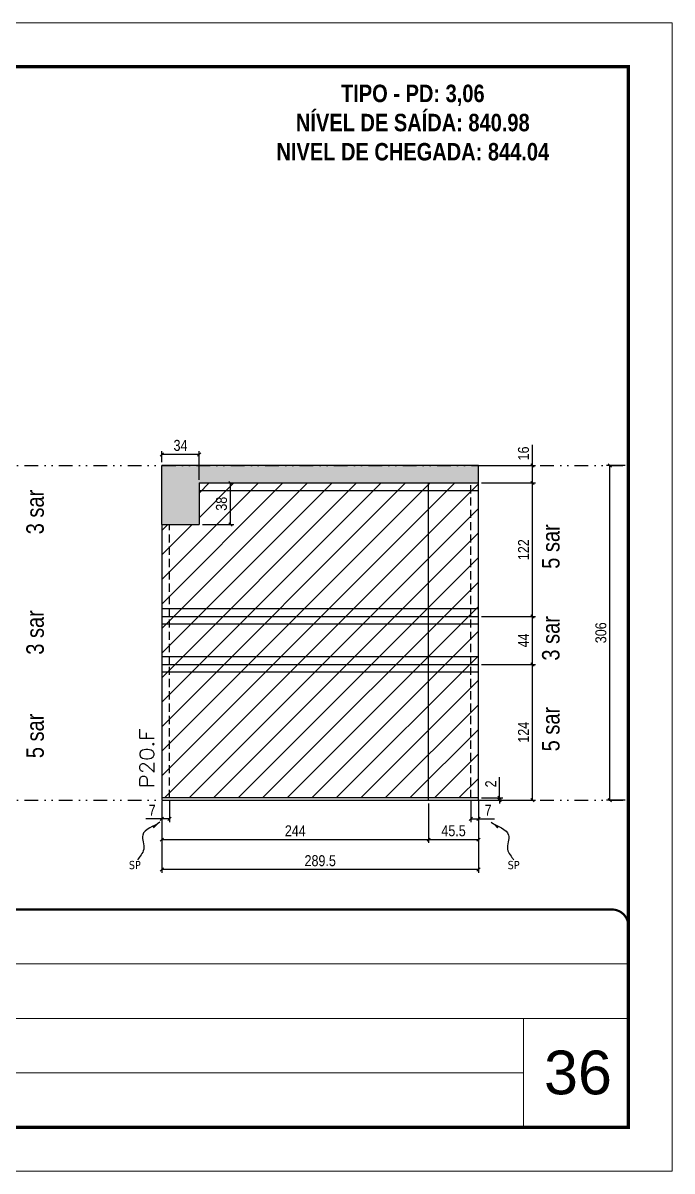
# Model space of a CAD drawing. Extents: x 14400 to 27878, y -21631 to 6985.
# Drawn here: x 20060 to 20653, y -3254 to -2204 of the extents above; entities that cross this region are included whole.
import ezdxf

# ---------------------------------------------------------------- set-up
doc = ezdxf.new("R2010")
doc.units = 0
for name, pattern in [('CONTINUO', [0]), ('DASHED', [0.75, 0.5, -0.25]), ('DIVIDE2', [0.625, 0.25, -0.125, 0, -0.125, 0, -0.125]), ('HIDDEN', [0.375, 0.25, -0.125])]:
    doc.linetypes.add(name, pattern=pattern)
for name, color, linetype, lineweight in [('CARIMBO', 255, 'Continuous', 9), ('Folhas', 255, 'Continuous', 9), ('Hachura', 251, 'Continuous', 9), ('SARRAFO DE PRESSAO', 251, 'DASHED', 9), ('Texto Seção', 7, 'Continuous', 15)]:
    doc.layers.add(name, color=color, linetype=linetype, lineweight=lineweight)
for name, color, linetype in [('COTA', 241, 'Continuous'), ('NOMENCLATURA', 7, 'Continuous'), ('Nível', 160, 'Continuous'), ('Painéis', 200, 'Continuous'), ('SARR_2.2x7', 40, 'Continuous'), ('texto', 7, 'Continuous')]:
    doc.layers.add(name, color=color, linetype=linetype)
doc.styles.add('ARIAL', font='arial.ttf')
doc.styles.add('ARIAL_NARROW', font='ARIALN.TTF', dxfattribs={"height": 0.2})
doc.styles.add('COTA TECNICA', font='techl___.ttf', dxfattribs={"height": 10})
doc.styles.add('COTA TECNICA-50', font='techl___.ttf', dxfattribs={"height": 10})
doc.styles.add('REGUA-120', font='ROMANS.shx', dxfattribs={"height": 15})
doc.styles.add('ROMANC', font='techb___.ttf', dxfattribs={"height": 2.5})
doc.styles.get("Standard").update_dxf_attribs({"font": 'arial.ttf'})
doc.dimstyles.new('COTA PAINEL-50', dxfattribs={"dimtxt": 10, "dimasz": 3, "dimexe": 3, "dimexo": 3, "dimgap": 3, "dimtad": 1, "dimdec": 1, "dimzin": 12, "dimdsep": 46, "dimtxsty": 'COTA TECNICA-50', "dimblk1": 'OBLIQUE', "dimblk2": 'OBLIQUE', "dimsah": 1, "dimcen": 0.9, "dimclrd": 4, "dimclre": 4, "dimclrt": 240, "dimadec": 1, "dimazin": 3, "dimtfac": 1, "dimtdec": 1, "dimtmove": 0, "dimatfit": 3, "dimfxl": 1, "dimtolj": 1, "dimtzin": 12, "dimarcsym": 0})
doc.dimstyles.new('PAINEL', dxfattribs={"dimtxt": 10, "dimasz": 3, "dimexe": 3, "dimexo": 3, "dimgap": 3, "dimtad": 1, "dimdec": 1, "dimzin": 12, "dimdsep": 46, "dimtxsty": 'COTA TECNICA', "dimblk1": 'OBLIQUE', "dimblk2": 'OBLIQUE', "dimsah": 1, "dimcen": 0.9, "dimclrd": 4, "dimclre": 4, "dimclrt": 240, "dimadec": 1, "dimazin": 3, "dimtfac": 1, "dimtdec": 1, "dimtmove": 0, "dimatfit": 3, "dimfxl": 1, "dimtolj": 1, "dimtzin": 12, "dimarcsym": 0})
doc.dimstyles.get("Standard").update_dxf_attribs({"dimtxt": 0.18, "dimasz": 0.18, "dimexe": 0.18, "dimexo": 0.0625, "dimgap": 0.09, "dimtad": 0, "dimtih": 1, "dimtoh": 1, "dimdec": 4, "dimzin": 0, "dimdsep": 46, "dimtxsty": 'Standard', "dimcen": 0.09, "dimadec": 0, "dimazin": 0, "dimtfac": 1, "dimtdec": 4, "dimtofl": 0, "dimtmove": 0, "dimatfit": 3, "dimfxl": 1, "dimtolj": 1, "dimtzin": 0, "dimarcsym": 0})

# ---------------------------------------------------------------- blocks, each defined once
blk = doc.blocks.new('9999999999')
at = {"color": 30, "linetype": 'CONTINUO'}
for p, q in [((98564.6, 34379.6), (99584, 34379.6)), ((98564.6, 34329.8), (99488, 34329.8)), ((99584, 34329.8), (99488, 34329.8)), ((99488, 34329.8), (99488, 34230.2)), ((98564.6, 34280), (99488, 34280))]:
    blk.add_line(p, q, dxfattribs=at)
at = {"color": 30, "linetype": 'CONTINUO', "const_width": 2}
blk.add_lwpolyline([(99584, 34230.2), (99584, 34414.4, 0.414214), (99569, 34429.4), (98229, 34429.4, 0.414214), (98214, 34414.4), (98214, 34245.2, 0.414214), (98229, 34230.2), (99584, 34230.2)], format="xyb", dxfattribs=at)
at = {"layer": 'Folhas'}
blk.add_lwpolyline([(98139, 34190.2), (99624, 34190.2), (99624, 35240.2), (98139, 35240.2)], close=True, dxfattribs=at)
at = {"layer": 'Folhas', "color": 30, "const_width": 3}
blk.add_lwpolyline([(98214, 34230.2), (99584, 34230.2), (99584, 35200.2), (98214, 35200.2)], close=True, dxfattribs=at)
blk = doc.blocks.new('_Oblique')
at = {"color": 0, "linetype": 'ByBlock', "lineweight": -2}
blk.add_line((-0.5, -0.5), (0.5, 0.5), dxfattribs=at)
blk = doc.blocks.new('*D1951')
at = {"layer": 'COTA', "color": 4, "lineweight": -2, "transparency": 16777216}
for p, q in [((20186.8, -2915.6), (20186.8, -2981.2)), ((20476.3, -2915.6), (20476.3, -2981.2)), ((20476.3, -2978.2), (20186.8, -2978.2))]:
    blk.add_line(p, q, dxfattribs=at)
at = {"layer": 'Defpoints', "color": 0, "transparency": 16777216}
for p in [(20186.8, -2912.6), (20476.3, -2912.6), (20186.8, -2978.2)]:
    blk.add_point(p, dxfattribs=at)
at = {"layer": 'COTA', "color": 4, "lineweight": -2, "transparency": 16777216, "xscale": 3, "yscale": 3, "zscale": 3, "rotation": 180}
blk.add_blockref('_Oblique', (20186.8, -2978.2), dxfattribs=at)
at = {"layer": 'COTA', "color": 4, "lineweight": -2, "transparency": 16777216, "xscale": 3, "yscale": 3, "zscale": 3}
blk.add_blockref('_Oblique', (20476.3, -2978.2), dxfattribs=at)
at = {"layer": 'COTA', "color": 240, "transparency": 16777216, "insert": (20331.6, -2970.1), "char_height": 10, "attachment_point": 5, "style": 'COTA TECNICA'}
blk.add_mtext('\\A1;289.5', dxfattribs=at)
blk = doc.blocks.new('*D1952')
at = {"layer": 'COTA', "color": 4, "lineweight": -2, "transparency": 16777216}
for p, q in [((20469.3, -2915.6), (20469.3, -2934.8)), ((20476.3, -2917.6), (20476.3, -2934.8)), ((20469.3, -2931.8), (20476.3, -2931.8)), ((20476.3, -2931.8), (20491, -2931.8))]:
    blk.add_line(p, q, dxfattribs=at)
at = {"layer": 'Defpoints', "color": 0, "transparency": 16777216}
for p in [(20469.3, -2912.6), (20476.3, -2914.6), (20476.3, -2931.8)]:
    blk.add_point(p, dxfattribs=at)
at = {"layer": 'COTA', "color": 4, "lineweight": -2, "transparency": 16777216, "xscale": 3, "yscale": 3, "zscale": 3, "rotation": 180}
blk.add_blockref('_Oblique', (20469.3, -2931.8), dxfattribs=at)
at = {"layer": 'COTA', "color": 4, "lineweight": -2, "transparency": 16777216, "xscale": 3, "yscale": 3, "zscale": 3}
blk.add_blockref('_Oblique', (20476.3, -2931.8), dxfattribs=at)
at = {"layer": 'COTA', "color": 240, "transparency": 16777216, "insert": (20485.2, -2923.8), "char_height": 10, "attachment_point": 5, "style": 'COTA TECNICA-50'}
blk.add_mtext('\\A1;7', dxfattribs=at)
blk = doc.blocks.new('*D1953')
at = {"layer": 'COTA', "color": 4, "lineweight": -2, "transparency": 16777216}
for p, q in [((20186.8, -2917.6), (20186.8, -2934.8)), ((20193.8, -2915.6), (20193.8, -2934.8)), ((20186.8, -2931.8), (20172.1, -2931.8)), ((20193.8, -2931.8), (20186.8, -2931.8))]:
    blk.add_line(p, q, dxfattribs=at)
at = {"layer": 'Defpoints', "color": 0, "transparency": 16777216}
for p in [(20186.8, -2914.6), (20193.8, -2912.6), (20186.8, -2931.8)]:
    blk.add_point(p, dxfattribs=at)
at = {"layer": 'COTA', "color": 4, "lineweight": -2, "transparency": 16777216, "xscale": 3, "yscale": 3, "zscale": 3, "rotation": 180}
blk.add_blockref('_Oblique', (20186.8, -2931.8), dxfattribs=at)
at = {"layer": 'COTA', "color": 4, "lineweight": -2, "transparency": 16777216, "xscale": 3, "yscale": 3, "zscale": 3}
blk.add_blockref('_Oblique', (20193.8, -2931.8), dxfattribs=at)
at = {"layer": 'COTA', "color": 240, "transparency": 16777216, "insert": (20177.9, -2923.8), "char_height": 10, "attachment_point": 5, "style": 'COTA TECNICA-50'}
blk.add_mtext('\\A1;7', dxfattribs=at)
blk = doc.blocks.new('*D1954')
at = {"layer": 'COTA', "color": 4, "lineweight": -2, "transparency": 16777216}
for p, q in [((20495.6, -2912.6), (20495.6, -2893.8)), ((20479.3, -2912.6), (20498.6, -2912.6)), ((20479.3, -2914.6), (20498.6, -2914.6)), ((20495.6, -2914.6), (20495.6, -2912.6)), ((20495.6, -2914.6), (20495.6, -2917.6))]:
    blk.add_line(p, q, dxfattribs=at)
at = {"layer": 'Defpoints', "color": 0, "transparency": 16777216}
for p in [(20476.3, -2912.6), (20476.3, -2914.6), (20495.6, -2914.6)]:
    blk.add_point(p, dxfattribs=at)
at = {"layer": 'COTA', "color": 4, "lineweight": -2, "transparency": 16777216, "xscale": 3, "yscale": 3, "zscale": 3}
for p, rotation in [((20495.6, -2912.6), 270), ((20495.6, -2914.6), 90)]:
    blk.add_blockref('_Oblique', p, dxfattribs=dict(at, rotation=rotation))
at = {"layer": 'COTA', "color": 240, "transparency": 16777216, "insert": (20487.6, -2899.8), "char_height": 10, "attachment_point": 5, "rotation": 90, "style": 'COTA TECNICA-50'}
blk.add_mtext('\\A1;2', dxfattribs=at)
blk = doc.blocks.new('*D1955')
at = {"layer": 'COTA', "color": 4, "lineweight": -2, "transparency": 16777216}
for p, q in [((20430.8, -2917.6), (20430.8, -2953.8)), ((20476.3, -2917.6), (20476.3, -2953.8)), ((20430.8, -2950.8), (20476.3, -2950.8))]:
    blk.add_line(p, q, dxfattribs=at)
at = {"layer": 'Defpoints', "color": 0, "transparency": 16777216}
for p in [(20430.8, -2914.6), (20476.3, -2914.6), (20476.3, -2950.8)]:
    blk.add_point(p, dxfattribs=at)
at = {"layer": 'COTA', "color": 4, "lineweight": -2, "transparency": 16777216, "xscale": 3, "yscale": 3, "zscale": 3, "rotation": 180}
blk.add_blockref('_Oblique', (20430.8, -2950.8), dxfattribs=at)
at = {"layer": 'COTA', "color": 4, "lineweight": -2, "transparency": 16777216, "xscale": 3, "yscale": 3, "zscale": 3}
blk.add_blockref('_Oblique', (20476.3, -2950.8), dxfattribs=at)
at = {"layer": 'COTA', "color": 240, "transparency": 16777216, "insert": (20453.6, -2942.7), "char_height": 10, "attachment_point": 5, "style": 'COTA TECNICA'}
blk.add_mtext('\\A1;45.5', dxfattribs=at)
blk = doc.blocks.new('*D1956')
at = {"layer": 'COTA', "color": 4, "lineweight": -2, "transparency": 16777216}
for p, q in [((20186.8, -2917.6), (20186.8, -2953.8)), ((20430.8, -2917.6), (20430.8, -2953.8)), ((20186.8, -2950.8), (20430.8, -2950.8))]:
    blk.add_line(p, q, dxfattribs=at)
at = {"layer": 'Defpoints', "color": 0, "transparency": 16777216}
for p in [(20186.8, -2914.6), (20430.8, -2914.6), (20430.8, -2950.8)]:
    blk.add_point(p, dxfattribs=at)
at = {"layer": 'COTA', "color": 4, "lineweight": -2, "transparency": 16777216, "xscale": 3, "yscale": 3, "zscale": 3, "rotation": 180}
blk.add_blockref('_Oblique', (20186.8, -2950.8), dxfattribs=at)
at = {"layer": 'COTA', "color": 4, "lineweight": -2, "transparency": 16777216, "xscale": 3, "yscale": 3, "zscale": 3}
blk.add_blockref('_Oblique', (20430.8, -2950.8), dxfattribs=at)
at = {"layer": 'COTA', "color": 240, "transparency": 16777216, "insert": (20308.8, -2942.7), "char_height": 10, "attachment_point": 5, "style": 'COTA TECNICA'}
blk.add_mtext('\\A1;244', dxfattribs=at)
blk = doc.blocks.new('*D1960')
at = {"layer": 'COTA', "color": 4, "lineweight": -2, "transparency": 16777216}
for p, q in [((20479.3, -2790.6), (20528.7, -2790.6)), ((20525.7, -2914.6), (20525.7, -2790.6)), ((20479.3, -2914.6), (20528.7, -2914.6))]:
    blk.add_line(p, q, dxfattribs=at)
at = {"layer": 'Defpoints', "color": 0, "transparency": 16777216}
for p in [(20476.3, -2790.6), (20525.7, -2790.6), (20476.3, -2914.6)]:
    blk.add_point(p, dxfattribs=at)
at = {"layer": 'COTA', "color": 4, "lineweight": -2, "transparency": 16777216, "xscale": 3, "yscale": 3, "zscale": 3}
for p, rotation in [((20525.7, -2790.6), 90), ((20525.7, -2914.6), 270)]:
    blk.add_blockref('_Oblique', p, dxfattribs=dict(at, rotation=rotation))
at = {"layer": 'COTA', "color": 240, "transparency": 16777216, "insert": (20517.6, -2852.6), "char_height": 10, "attachment_point": 5, "rotation": 90, "style": 'COTA TECNICA'}
blk.add_mtext('\\A1;124', dxfattribs=at)
blk = doc.blocks.new('*D1950')
at = {"layer": 'COTA', "color": 4, "lineweight": -2, "transparency": 16777216}
for p, q in [((20479.3, -2746.6), (20528.7, -2746.6)), ((20525.7, -2790.6), (20525.7, -2746.6)), ((20479.3, -2790.6), (20528.7, -2790.6))]:
    blk.add_line(p, q, dxfattribs=at)
at = {"layer": 'Defpoints', "color": 0, "transparency": 16777216}
for p in [(20476.3, -2746.6), (20525.7, -2746.6), (20476.3, -2790.6)]:
    blk.add_point(p, dxfattribs=at)
at = {"layer": 'COTA', "color": 4, "lineweight": -2, "transparency": 16777216, "xscale": 3, "yscale": 3, "zscale": 3}
for p, rotation in [((20525.7, -2746.6), 90), ((20525.7, -2790.6), 270)]:
    blk.add_blockref('_Oblique', p, dxfattribs=dict(at, rotation=rotation))
at = {"layer": 'COTA', "color": 240, "transparency": 16777216, "insert": (20517.6, -2768.6), "char_height": 10, "attachment_point": 5, "rotation": 90, "style": 'COTA TECNICA'}
blk.add_mtext('\\A1;44', dxfattribs=at)
blk = doc.blocks.new('*D1961')
at = {"layer": 'COTA', "color": 4, "lineweight": -2, "transparency": 16777216}
for p, q in [((20479.3, -2624.6), (20528.7, -2624.6)), ((20525.7, -2746.6), (20525.7, -2624.6)), ((20479.3, -2746.6), (20528.7, -2746.6))]:
    blk.add_line(p, q, dxfattribs=at)
at = {"layer": 'Defpoints', "color": 0, "transparency": 16777216}
for p in [(20476.3, -2624.6), (20525.7, -2624.6), (20476.3, -2746.6)]:
    blk.add_point(p, dxfattribs=at)
at = {"layer": 'COTA', "color": 4, "lineweight": -2, "transparency": 16777216, "xscale": 3, "yscale": 3, "zscale": 3}
for p, rotation in [((20525.7, -2624.6), 90), ((20525.7, -2746.6), 270)]:
    blk.add_blockref('_Oblique', p, dxfattribs=dict(at, rotation=rotation))
at = {"layer": 'COTA', "color": 240, "transparency": 16777216, "insert": (20517.6, -2685.6), "char_height": 10, "attachment_point": 5, "rotation": 90, "style": 'COTA TECNICA'}
blk.add_mtext('\\A1;122', dxfattribs=at)
blk = doc.blocks.new('*D1962')
at = {"layer": 'COTA', "color": 4, "lineweight": -2, "transparency": 16777216}
for p, q in [((20525.7, -2608.6), (20525.7, -2589.6)), ((20479.3, -2608.6), (20528.7, -2608.6)), ((20525.7, -2624.6), (20525.7, -2608.6)), ((20479.3, -2624.6), (20528.7, -2624.6))]:
    blk.add_line(p, q, dxfattribs=at)
at = {"layer": 'Defpoints', "color": 0, "transparency": 16777216}
for p in [(20476.3, -2608.6), (20525.7, -2608.6), (20476.3, -2624.6)]:
    blk.add_point(p, dxfattribs=at)
at = {"layer": 'COTA', "color": 4, "lineweight": -2, "transparency": 16777216, "xscale": 3, "yscale": 3, "zscale": 3}
for p, rotation in [((20525.7, -2608.6), 90), ((20525.7, -2624.6), 270)]:
    blk.add_blockref('_Oblique', p, dxfattribs=dict(at, rotation=rotation))
at = {"layer": 'COTA', "color": 240, "transparency": 16777216, "insert": (20517.6, -2597.6), "char_height": 10, "attachment_point": 5, "rotation": 90, "style": 'COTA TECNICA'}
blk.add_mtext('\\A1;16', dxfattribs=at)
blk = doc.blocks.new('*D1963')
at = {"layer": 'COTA', "color": 4, "lineweight": -2, "transparency": 16777216}
for p, q in [((20223.8, -2624.6), (20252.6, -2624.6)), ((20249.6, -2662.6), (20249.6, -2624.6)), ((20223.8, -2662.6), (20252.6, -2662.6))]:
    blk.add_line(p, q, dxfattribs=at)
at = {"layer": 'Defpoints', "color": 0, "transparency": 16777216}
for p in [(20220.8, -2624.6), (20249.6, -2624.6), (20220.8, -2662.6)]:
    blk.add_point(p, dxfattribs=at)
at = {"layer": 'COTA', "color": 4, "lineweight": -2, "transparency": 16777216, "xscale": 3, "yscale": 3, "zscale": 3}
for p, rotation in [((20249.6, -2624.6), 90), ((20249.6, -2662.6), 270)]:
    blk.add_blockref('_Oblique', p, dxfattribs=dict(at, rotation=rotation))
at = {"layer": 'COTA', "color": 240, "transparency": 16777216, "insert": (20241.3, -2643.6), "char_height": 10, "attachment_point": 5, "rotation": 90, "style": 'COTA TECNICA'}
blk.add_mtext('\\A1;38', dxfattribs=at)
blk = doc.blocks.new('*D1968')
at = {"layer": 'COTA', "color": 4, "lineweight": -2, "transparency": 16777216}
for p, q in [((20186.8, -2605.6), (20186.8, -2595.5)), ((20220.8, -2598.5), (20186.8, -2598.5)), ((20220.8, -2621.6), (20220.8, -2595.5))]:
    blk.add_line(p, q, dxfattribs=at)
at = {"layer": 'Defpoints', "color": 0, "transparency": 16777216}
for p in [(20186.8, -2598.5), (20186.8, -2608.6), (20220.8, -2624.6)]:
    blk.add_point(p, dxfattribs=at)
at = {"layer": 'COTA', "color": 4, "lineweight": -2, "transparency": 16777216, "xscale": 3, "yscale": 3, "zscale": 3, "rotation": 180}
blk.add_blockref('_Oblique', (20186.8, -2598.5), dxfattribs=at)
at = {"layer": 'COTA', "color": 4, "lineweight": -2, "transparency": 16777216, "xscale": 3, "yscale": 3, "zscale": 3}
blk.add_blockref('_Oblique', (20220.8, -2598.5), dxfattribs=at)
at = {"layer": 'COTA', "color": 240, "transparency": 16777216, "insert": (20203.8, -2590.3), "char_height": 10, "attachment_point": 5, "style": 'COTA TECNICA'}
blk.add_mtext('\\A1;34', dxfattribs=at)
blk = doc.blocks.new('*D1977')
at = {"layer": 'COTA', "color": 4, "lineweight": -2, "transparency": 16777216}
for p, q in [((20610.5, -2608.6), (20593.6, -2608.6)), ((20596.6, -2914.6), (20596.6, -2608.6)), ((20610.5, -2914.6), (20593.6, -2914.6))]:
    blk.add_line(p, q, dxfattribs=at)
at = {"layer": 'Defpoints', "color": 0, "transparency": 16777216}
for p in [(20596.6, -2608.6), (20613.5, -2608.6), (20613.5, -2914.6)]:
    blk.add_point(p, dxfattribs=at)
at = {"layer": 'COTA', "color": 4, "lineweight": -2, "transparency": 16777216, "xscale": 3, "yscale": 3, "zscale": 3}
for p, rotation in [((20596.6, -2608.6), 90), ((20596.6, -2914.6), 270)]:
    blk.add_blockref('_Oblique', p, dxfattribs=dict(at, rotation=rotation))
at = {"layer": 'COTA', "color": 240, "transparency": 16777216, "insert": (20588.4, -2761.6), "char_height": 10, "attachment_point": 5, "rotation": 90, "style": 'COTA TECNICA'}
blk.add_mtext('\\A1;306', dxfattribs=at)

msp = doc.modelspace()

# ---------------------------------------------------------------- hatches: boundary and pattern name
at = {"layer": 'COTA'}
h = msp.add_hatch(dxfattribs=at)
h.set_pattern_fill('AR-CONC', color=256, scale=0.03)
h.set_pattern_definition([(50, (4755, 1093.575), (5.4655401, -0.4781726), [0.5715, -6.2865]), (355, (4755, 1093.575), (-1.0573026, 5.7317054), [0.4572, -5.0292175]), (100.451445, (4755.4555, 1093.535), (4.4082374, 5.2535326), [0.4857003, -5.3427073]), (46.1842, (4755, 1095.099), (8.1323712, -1.2612698), [0.85725, -9.42975]), (96.63556, (4755.678, 1094.994), (7.122124, 7.4227837), [0.7285507, -8.0140682]), (351.18415, (4755, 1095.099), (7.122124, 7.4227837), [0.685799, -7.543792]), (21, (4755.762, 1094.718), (4.5484317, -3.067956), [0.5715, -6.2865]), (326, (4755.762, 1094.718), (1.8540609, 5.525639), [0.4572, -5.0292]), (71.451445, (4756.141, 1094.4624), (6.4024926, 2.457683), [0.4857003, -5.3426981]), (37.5, (4755, 1093.5751), (0.0926581, 2.53665117), [0, -4.96824, 0, -5.1054, 0, -5.04825]), (7.5, (4755, 1093.575), (2.00458988, 3.00541724), [0, -2.91084, 0, -4.85394, 0, -1.92405]), (327.5, (4753.3007, 1093.5751), (4.06771786, -0.17186232), [0, -1.905, 0, -5.9436, 0, -7.8867]), (317.5, (4752.5387, 1093.575), (4.44387544, 0.7627947), [0, -2.4765, 0, -3.94716, 0, -5.6007])])
h.paths.add_polyline_path([(20186.803, -2662.59), (20220.803, -2662.59), (20220.803, -2624.59), (20476.303, -2624.59), (20476.303, -2608.59), (20186.803, -2608.59)])
at = {"layer": 'Hachura'}
h = msp.add_hatch(dxfattribs=at)
h.set_pattern_fill('ANSI31', color=256, scale=5)
h.paths.add_polyline_path([(19373.111, -2672.59), (19354.111, -2672.59), (19354.111, -2912.59), (19373.111, -2912.59)])
h.paths.add_polyline_path([(19571.675, -2668.59), (19547.675, -2668.59), (19547.675, -2912.59), (19571.675, -2912.59)])
h.paths.add_polyline_path([(19571.675, -2662.59), (19547.675, -2662.59), (19547.675, -2668.59), (19571.675, -2668.59)])
h.paths.add_polyline_path([(19760.481, -2608.59), (19744.981, -2608.59), (19744.981, -2730.59), (19760.481, -2730.59)])
h.paths.add_polyline_path([(20004.481, -2672.59), (19940.981, -2672.59), (19940.981, -2608.59), (19760.481, -2608.59), (19760.481, -2730.59), (20004.481, -2730.59)])
h.paths.add_polyline_path([(20004.481, -2626.59), (19967.981, -2626.59), (19967.981, -2672.59), (20004.481, -2672.59)])
h.paths.add_polyline_path([(20004.481, -2730.59), (19760.481, -2730.59), (19760.481, -2790.59), (20004.481, -2790.59)])
h.paths.add_polyline_path([(19760.481, -2730.59), (19744.981, -2730.59), (19744.981, -2790.59), (19760.481, -2790.59)])
h.paths.add_polyline_path([(19760.481, -2790.59), (19744.981, -2790.59), (19744.981, -2912.59), (19760.481, -2912.59)])
h.paths.add_polyline_path([(20004.481, -2790.59), (19760.481, -2790.59), (19760.481, -2912.59), (20004.481, -2912.59)])
h.paths.add_polyline_path([(20430.803, -2790.59), (20186.803, -2790.59), (20186.803, -2912.59), (20430.803, -2912.59)])
h.paths.add_polyline_path([(20430.803, -2746.59), (20186.803, -2746.59), (20186.803, -2790.59), (20430.803, -2790.59)])
h.paths.add_polyline_path([(20430.803, -2624.59), (20220.803, -2624.59), (20220.803, -2662.59), (20186.803, -2662.59), (20186.803, -2746.59), (20430.803, -2746.59)])
h.paths.add_polyline_path([(20476.303, -2624.59), (20430.803, -2624.59), (20430.803, -2746.59), (20476.303, -2746.59)])
h.paths.add_polyline_path([(20476.303, -2746.59), (20430.803, -2746.59), (20430.803, -2790.59), (20476.303, -2790.59)])
h.paths.add_polyline_path([(20476.303, -2790.59), (20430.803, -2790.59), (20430.803, -2912.59), (20476.303, -2912.59)])

# ---------------------------------------------------------------- linework, layer by layer
at = {"layer": 'COTA'}
for p, q in [((20186.803, -2662.59), (20186.803, -2608.59)), ((20476.303, -2608.59), (20186.803, -2608.59)), ((20476.303, -2624.59), (20476.303, -2608.59))]:
    msp.add_line(p, q, dxfattribs=at)
at = {"layer": 'Nível', "color": 4, "linetype": 'DIVIDE2', "ltscale": 50}
for p, q in [((19243.467, -2608.59), (20613.467, -2608.59)), ((19243.467, -2914.59), (20613.467, -2914.59))]:
    msp.add_line(p, q, dxfattribs=at)
at = {"layer": 'Painéis'}
for p, q in [((20220.803, -2624.59), (20476.303, -2624.59)), ((20220.803, -2624.59), (20220.803, -2662.59)), ((20430.803, -2914.59), (20430.803, -2624.59)), ((20476.303, -2912.59), (20476.303, -2624.59)), ((20186.803, -2662.59), (20186.803, -2912.59)), ((20186.803, -2662.59), (20220.803, -2662.59)), ((20186.803, -2746.59), (20476.303, -2746.59)), ((20186.803, -2790.59), (20476.303, -2790.59))]:
    msp.add_line(p, q, dxfattribs=at)
msp.add_lwpolyline([(20476.303, -2912.59), (20186.803, -2912.59), (20186.803, -2914.59), (20476.303, -2914.59)], close=True, dxfattribs=at)
at = {"layer": 'SARR_2.2x7', "linetype": 'HIDDEN', "ltscale": 30}
for p, q in [((20469.303, -2746.59), (20469.303, -2624.59)), ((20193.803, -2746.59), (20193.803, -2662.59)), ((20193.803, -2790.59), (20193.803, -2746.59)), ((20469.303, -2790.59), (20469.303, -2746.59)), ((20193.803, -2912.59), (20193.803, -2790.59)), ((20469.303, -2912.59), (20469.303, -2790.59))]:
    msp.add_line(p, q, dxfattribs=at)
at = {"layer": 'SARR_2.2x7'}
for p, q in [((20220.803, -2631.59), (20476.303, -2631.59)), ((20476.303, -2739.59), (20186.803, -2739.59)), ((20476.303, -2753.59), (20186.803, -2753.59)), ((20476.303, -2783.59), (20186.803, -2783.59)), ((20476.303, -2797.59), (20186.803, -2797.59))]:
    msp.add_line(p, q, dxfattribs=at)

# ---------------------------------------------------------------- block references
at = {"layer": 'SARRAFO DE PRESSAO', "color": 6, "linetype": 'ByBlock'}
msp.add_blockref('9999999999', (-78970.511, -37444.079), dxfattribs=at)

# ---------------------------------------------------------------- texts
at = {"layer": 'CARIMBO', "style": 'ARIAL'}
msp.add_text('36', height=40, dxfattribs=at).set_placement((20536.328, -3183.73))
at = {"layer": 'NOMENCLATURA', "style": 'ARIAL_NARROW'}
for s, p in [('3 sar', (20078.725, -2671.544)), ('5 sar', (20550.546, -2703.072)), ('3 sar', (20078.725, -2781.676)), ('3 sar', (20550.546, -2787.072)), ('5 sar', (20550.546, -2870.072)), ('5 sar', (20078.725, -2876.267))]:
    msp.add_text(s, height=16, rotation=90, dxfattribs=at).set_placement(p)
at = {"layer": 'NOMENCLATURA', "color": 2, "insert": (20416.306, -2260.288), "char_height": 16, "attachment_point": 2, "style": 'ROMANC'}
msp.add_mtext_dynamic_manual_height_columns('TIPO - PD: 3,06\\PNÍVEL DE SAÍDA: 840.98\\PNIVEL DE CHEGADA: 844.04', width=432.35115, gutter_width=1, heights=[0], dxfattribs=at)
at = {"layer": 'texto', "color": 0, "char_height": 7.5, "attachment_point": 5}
for insert in [(20162.026, -2974.082), (20508.55, -2974.082)]:
    msp.add_mtext('{\\fTahoma|b0|i0|c0|p34;\\C4;SP}', dxfattribs=dict(at, insert=insert))
at = {"layer": 'Texto Seção', "style": 'REGUA-120', "width": 1.1}
msp.add_text('P20.F', height=13, rotation=90, dxfattribs=at).set_placement((20179.554, -2903.827))

# ---------------------------------------------------------------- dimensions: what is measured, and where the dimension line sits
at = {"layer": 'COTA'}
for base, p1, p2, dimstyle, picture, middle in [((20186.803, -2598.52), (20220.803, -2624.59), (20186.803, -2608.59), 'PAINEL', '*D1968', (20203.803, -2590.3)), ((20430.803, -2950.77), (20186.803, -2914.59), (20430.803, -2914.59), 'PAINEL', '*D1956', (20308.803, -2942.697)), ((20476.303, -2931.832), (20469.303, -2912.59), (20476.303, -2914.59), 'COTA PAINEL-50', '*D1952', (20485.168, -2923.759))]:
    dim = msp.add_linear_dim(base=base, p1=p1, p2=p2, dimstyle=dimstyle, dxfattribs=at)
    dim.commit()
    dim.dimension.update_dxf_attribs({"geometry": picture, "text_midpoint": middle})
for base, p1, p2, angle, dimstyle, picture, middle in [((20525.67, -2608.59), (20476.303, -2624.59), (20476.303, -2608.59), 90, 'PAINEL', '*D1962', (20517.568, -2597.583)), ((20596.632, -2608.59), (20613.467, -2914.59), (20613.467, -2608.59), 90, 'PAINEL', '*D1977', (20588.413, -2761.59)), ((20249.563, -2624.59), (20220.803, -2662.59), (20220.803, -2624.59), 90, 'PAINEL', '*D1963', (20241.322, -2643.59)), ((20525.67, -2624.59), (20476.303, -2746.59), (20476.303, -2624.59), 90, 'PAINEL', '*D1961', (20517.612, -2685.59)), ((20525.67, -2746.59), (20476.303, -2790.59), (20476.303, -2746.59), 90, 'PAINEL', '*D1950', (20517.597, -2768.59)), ((20525.67, -2790.59), (20476.303, -2914.59), (20476.303, -2790.59), 90, 'PAINEL', '*D1960', (20517.597, -2852.59)), ((20186.803, -2931.832), (20193.803, -2912.59), (20186.803, -2914.59), 180, 'COTA PAINEL-50', '*D1953', (20177.937, -2923.759))]:
    dim = msp.add_linear_dim(base=base, p1=p1, p2=p2, angle=angle, dimstyle=dimstyle, dxfattribs=at)
    dim.commit()
    dim.dimension.update_dxf_attribs({"geometry": picture, "text_midpoint": middle})
dim = msp.add_linear_dim(base=(20495.561, -2914.59), p1=(20476.303, -2912.59), p2=(20476.303, -2914.59), angle=90, dimstyle='COTA PAINEL-50', dxfattribs=at)
dim.commit()
dim.dimension.update_dxf_attribs({"geometry": '*D1954', "text_midpoint": (20495.561, -2899.844), "dimtype": 160})
dim = msp.add_linear_dim(base=(20186.803, -2978.208), p1=(20476.303, -2912.59), p2=(20186.803, -2912.59), angle=180, dimstyle='PAINEL', override={"dimarcsym": 2}, dxfattribs=at)
dim.commit()
dim.dimension.update_dxf_attribs({"geometry": '*D1951', "text_midpoint": (20331.553, -2970.069)})
dim = msp.add_linear_dim(base=(20476.303, -2950.77), p1=(20430.803, -2914.59), p2=(20476.303, -2914.59), dimstyle='PAINEL', override={"dimtmove": 1}, dxfattribs=at)
dim.commit()
dim.dimension.update_dxf_attribs({"geometry": '*D1955', "text_midpoint": (20453.553, -2942.66)})

# ---------------------------------------------------------------- leaders
at = {"layer": 'COTA', "path_type": 1}
for points in [[(20184.974, -2934.771), (20169.189, -2946.606), (20170.114, -2959.612), (20164.561, -2969.394)], [(20488.132, -2934.771), (20503.917, -2946.606), (20502.992, -2959.612), (20508.544, -2969.394)]]:
    msp.add_leader(points, dimstyle='Standard', override={"dimasz": 8}, dxfattribs=at)

doc.saveas('drawing.dxf')
